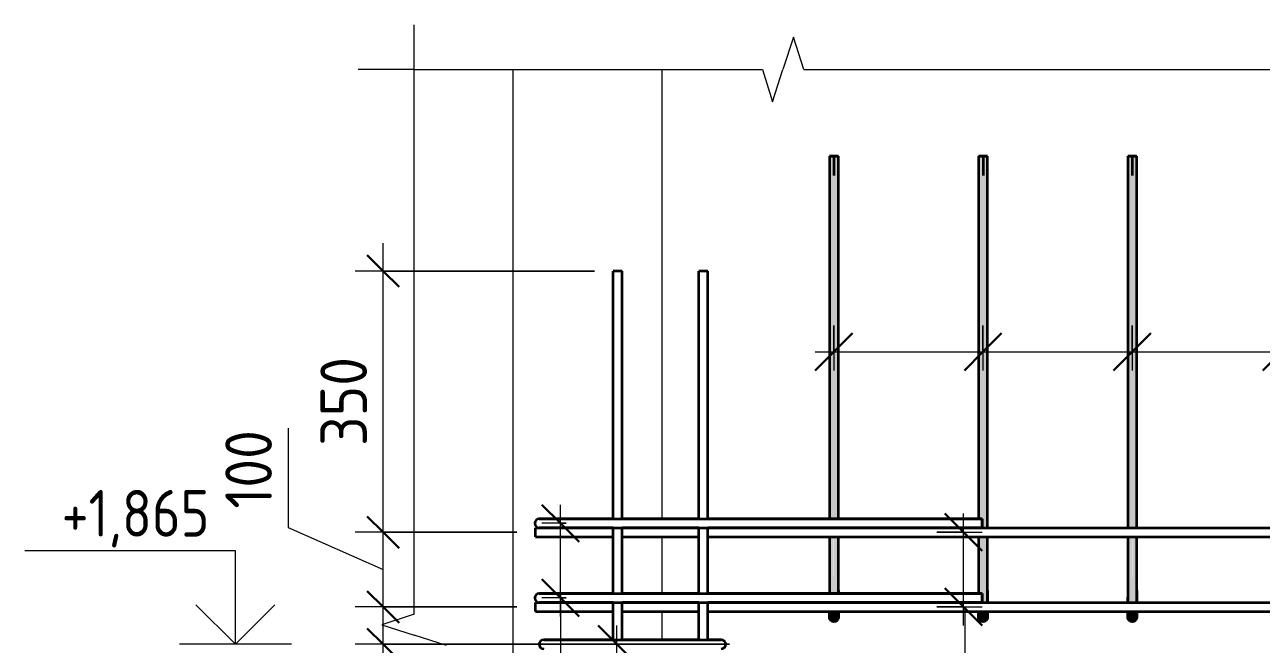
# Model space of a CAD drawing. Header units: millimetres. Extents: x -39853 to 12393, y -4903 to 80275.
# Drawn here: x 5685 to 7343, y 1865 to 2695 of the extents above; entities that cross this region are included whole.
import ezdxf

# ---------------------------------------------------------------- set-up
doc = ezdxf.new("R2010")
doc.units = ezdxf.units.MM
for name, color, linetype, lineweight in [('AA_Dim', 7, 'Continuous', 9), ('AA_Dim-25', 7, 'Continuous', 9), ('AA_Oformlenie', 7, 'Continuous', 9), ('AA_Vinoska', 7, 'Continuous', 9), ('AA_Visotnaya otmetka', 7, 'Continuous', 9), ('AF_Stena_Опалубка', 253, 'Continuous', 20), ('KR_Armatura_Tonkie', 7, 'Continuous', 20)]:
    doc.layers.add(name, color=color, linetype=linetype, lineweight=lineweight)
doc.styles.add('ISOCPEUR_6', font='isocpeur.ttf', dxfattribs={"width": 0.9, "height": 62.5})
doc.styles.add('ISOCPEUR_7', font='isocpeur.ttf', dxfattribs={"width": 0.8, "height": 62.5})
doc.styles.add('ISOCPEUR_8', font='isocpeur.ttf', dxfattribs={"width": 0.85, "height": 62.5})
doc.dimstyles.new('00_Точн_3_знака__прозр__2', dxfattribs={"dimscale": 304.8, "dimtxt": 62.248823, "dimasz": 0.139436, "dimexe": 0.123031, "dimexo": 0.082021, "dimgap": 0.008202, "dimtad": 1, "dimdec": 3, "dimrnd": 0.001, "dimdsep": 46, "dimtxsty": 'ISOCPEUR_6', "dimblk1": 'OBLIQUE', "dimblk2": 'OBLIQUE', "dimsah": 1, "dimcen": 0.09, "dimdle": 0.123031, "dimazin": 0, "dimtfac": 1, "dimtdec": 4, "dimtix": 1, "dimtmove": 1, "dimatfit": 3, "dimfxl": 1, "dimtvp": 1, "dimtolj": 1, "dimtzin": 0, "dimlwd": 18, "dimlwe": 18, "dimarcsym": 2})
doc.dimstyles.new('00_Точн_3_знака__прозр__3', dxfattribs={"dimscale": 304.8, "dimtxt": 62.248823, "dimasz": 0.139436, "dimexe": 0.123031, "dimexo": 0.082021, "dimgap": 0.008202, "dimtad": 1, "dimdec": 3, "dimrnd": 0.001, "dimdsep": 46, "dimtxsty": 'ISOCPEUR_6', "dimblk1": 'OBLIQUE', "dimblk2": 'OBLIQUE', "dimsah": 1, "dimcen": 0.09, "dimdle": 0.123031, "dimazin": 0, "dimtfac": 1, "dimtdec": 4, "dimtix": 1, "dimtmove": 0, "dimatfit": 3, "dimfxl": 1, "dimtvp": 1, "dimtolj": 1, "dimtzin": 0, "dimlwd": 18, "dimlwe": 18, "dimarcsym": 2})
doc.dimstyles.new('10_Раскладка_арматуры_с_засечками', dxfattribs={"dimscale": 304.8, "dimtxt": 0.18, "dimasz": 0.164042, "dimexe": 0.082021, "dimexo": 0, "dimgap": 0, "dimtad": 1, "dimdec": 3, "dimrnd": 0.001, "dimdsep": 46, "dimtxsty": 'ISOCPEUR_7', "dimblk1": 'OBLIQUE', "dimblk2": 'OBLIQUE', "dimsah": 1, "dimcen": 0.09, "dimdle": 0.082021, "dimazin": 0, "dimtfac": 1, "dimtdec": 4, "dimtix": 1, "dimtmove": 0, "dimatfit": 3, "dimfxl": 1, "dimtvp": 1, "dimtolj": 1, "dimtzin": 0, "dimlwd": 18, "dimlwe": 18, "dimarcsym": 2})

# ---------------------------------------------------------------- blocks, each defined once
blk = doc.blocks.new('350_Стержень П торец СК-СГ _НесАрм_РабПлоск_ - 350_Стержень П торец СК-СГ _НесАрм_РабПлоск_-V20-Схема обрамления отверстия в стене 1230х1530')
at = {"layer": 'KR_Armatura_Tonkie', "lineweight": 35}
h = blk.add_hatch(color=256, dxfattribs=at)
h.paths.add_polyline_path([(78278.4, 1937), (78280, 1937), (78279.8, 2009), (78274, 2009), (78274.2, 1937), (78277, 1937)])
h.paths.add_polyline_path([(78274.8, 2033), (78280, 2033), (78280, 2518.9), (78274, 2518.9), (78274.2, 2033), (78274.7, 2033)])
h = blk.add_hatch(color=256, dxfattribs=at)
h.paths.add_polyline_path([(78280, 1937), (78286, 1937), (78285.7, 2009), (78280, 2009), (78280, 1948.6)])
h.paths.add_polyline_path([(78284.2, 2033), (78286, 2033), (78285.8, 2518.9), (78280, 2518.9), (78280, 2033), (78284, 2033)])
h = blk.add_hatch(color=256, dxfattribs=at)
h.paths.add_polyline_path([(78274, 1901), (78274.4, 1903.2), (78275.3, 1904.7), (78275.8, 1905.3), (78277, 1906.2), (78279.3, 1906.9), (78280, 1907), (78280, 1909), (78274, 1909), (78274, 1901)])
h.paths.add_polyline_path([(78277, 1933), (78280, 1933), (78280, 1937), (78274, 1937), (78274.1, 1933), (78276.2, 1933)])
h = blk.add_hatch(color=256, dxfattribs=at)
h.paths.add_polyline_path([(78285.8, 1902.6), (78285.8, 1903.7), (78285.9, 1909), (78280, 1909), (78280, 1907), (78281.5, 1906.8), (78283.5, 1905.8), (78284.2, 1905.2), (78285.5, 1903.1), (78285.7, 1902.8)])
h.paths.add_polyline_path([(78283.5, 1933), (78285.9, 1933), (78285.8, 1937), (78280, 1937), (78280, 1933), (78283, 1933)])
for points in [[(78280, 1895), (78281.5, 1895.2), (78283, 1895.8), (78284.2, 1896.8), (78285.5, 1898.9), (78285.8, 1899.4), (78286, 1901), (78285.8, 1902.6), (78285.2, 1904), (78283.5, 1905.8), (78283, 1906.2), (78281.5, 1906.8), (78280, 1907), (78278.4, 1906.8), (78277, 1906.2), (78275.7, 1905.2), (78274.8, 1904), (78274.2, 1902.6), (78274, 1901), (78274.4, 1898.9), (78274.8, 1898), (78275.7, 1896.8), (78277, 1895.8), (78278.4, 1895.2)], [(78285.9, 1906.4), (78285.9, 1906.9), (78285.9, 1906.8)], [(78274, 1902.4), (78274, 1902.6), (78274.1, 1903.5)]]:
    blk.add_hatch(color=256, dxfattribs=at).paths.add_polyline_path(points)
at = {"layer": 'AA_Oformlenie'}
for start, end in [(90, 270), (270, 90)]:
    blk.add_arc((78280, 1901), 6, start, end, dxfattribs=at)
at = {"layer": 'KR_Armatura_Tonkie', "lineweight": 35}
for p, q in [((78274, 2518.9), (78274, 2033)), ((78274, 2518.9), (78280, 2518.9)), ((78280, 2518.9), (78274.2, 2518.9)), ((78274.2, 2518.9), (78280, 2518.9)), ((78280, 2518.9), (78274.2, 2518.9)), ((78280, 2518.9), (78285.8, 2518.9)), ((78285.8, 2518.9), (78280, 2518.9)), ((78280, 2518.9), (78286, 2518.9)), ((78285.8, 2518.9), (78280, 2518.9)), ((78280, 2518.9), (78280, 2492.9)), ((78280, 2518.9), (78280, 2492.9)), ((78286, 2033), (78286, 2518.9)), ((78274, 2009), (78274, 1937)), ((78286, 1937), (78286, 2009)), ((78274, 1937), (78274, 1933)), ((78286, 1937), (78286, 1933)), ((78286, 1933), (78286, 1937))]:
    blk.add_line(p, q, dxfattribs=at)
at = {"layer": 'KR_Armatura_Tonkie', "lineweight": 35, "flags": 128}
for points in [[(78274, 1901), (78274, 1903), (78274, 1908.6), (78274, 1909)], [(78274, 1909), (78274, 1906.8), (78274, 1902.1), (78274, 1901)], [(78286, 1909), (78286, 1906.8), (78286, 1902.1), (78286, 1901)], [(78286, 1901), (78286, 1903), (78286, 1908.6), (78286, 1909)]]:
    blk.add_lwpolyline(points, dxfattribs=at)
at = {"layer": 'KR_Armatura_Tonkie', "lineweight": 35}
blk.add_circle((78280, 1901), 6, dxfattribs=at)
blk = doc.blocks.new('350_Стержень П торец СК-СГ _НесАрм_РабПлоск_ - 350_Стержень П торец СК-СГ _НесАрм_РабПлоск_-V24-Схема обрамления отверстия в стене 1230х1530')
at = {"layer": 'KR_Armatura_Tonkie', "lineweight": 35}
h = blk.add_hatch(color=256, dxfattribs=at)
h.paths.add_polyline_path([(77680, 1937), (77679.8, 2009), (77674, 2009), (77674.2, 1937), (77678.4, 1937)])
h.paths.add_polyline_path([(77679, 2021), (77680, 2021), (77680, 2518.9), (77674, 2518.9), (77674.2, 2033), (77679, 2033)])
h = blk.add_hatch(color=256, dxfattribs=at)
h.paths.add_polyline_path([(77680, 1937), (77686, 1937), (77685.7, 2009), (77680, 2009), (77680, 1948.6)])
h.paths.add_polyline_path([(77685, 2021), (77686, 2021), (77685.8, 2518.9), (77680, 2518.9), (77680, 2021), (77684.2, 2021)])
h = blk.add_hatch(color=256, dxfattribs=at)
h.paths.add_polyline_path([(77674, 1901), (77674.4, 1903.2), (77675.3, 1904.7), (77675.8, 1905.3), (77677, 1906.2), (77679.3, 1906.9), (77680, 1907), (77680, 1909), (77674, 1909), (77674, 1901)])
h.paths.add_polyline_path([(77680, 1921), (77680, 1937), (77674, 1937), (77674.1, 1933), (77679, 1933), (77679, 1921)])
h = blk.add_hatch(color=256, dxfattribs=at)
h.paths.add_polyline_path([(77685.8, 1902.6), (77685.8, 1903.7), (77685.6, 1909), (77680, 1909), (77680, 1907), (77681.5, 1906.8), (77683, 1906.2), (77684.2, 1905.2), (77685.5, 1903.1), (77685.7, 1902.8)])
h.paths.add_polyline_path([(77682.8, 1921), (77685.7, 1921), (77685.7, 1924.6), (77685.8, 1937), (77680, 1937), (77680, 1921)])
for points in [[(77680, 1895), (77681.5, 1895.2), (77683, 1895.8), (77684.2, 1896.8), (77685.5, 1898.9), (77685.8, 1899.4), (77686, 1901), (77685.6, 1902.9), (77685.2, 1904), (77684.2, 1905.2), (77683, 1906.2), (77681.5, 1906.8), (77680, 1907), (77678.4, 1906.8), (77677, 1906.2), (77675.5, 1904.9), (77674.8, 1904), (77674.2, 1902.6), (77674, 1901), (77674.4, 1898.9), (77674.8, 1898), (77675.7, 1896.8), (77677, 1895.8), (77678.4, 1895.2)], [(77674, 1902.4), (77674, 1902.6), (77674.1, 1903.5)]]:
    blk.add_hatch(color=256, dxfattribs=at).paths.add_polyline_path(points)
h = blk.add_hatch(color=256, dxfattribs=at)
h.paths.add_polyline_path([(77685.9, 1906.4), (77685.9, 1906.9), (77685.9, 1906.8)])
h.paths.add_polyline_path([(77685.7, 1921), (77685.8, 1921.1), (77685.6, 1921.4)])
at = {"layer": 'AA_Oformlenie'}
for start, end in [(90, 270), (270, 90)]:
    blk.add_arc((77680, 1901), 6, start, end, dxfattribs=at)
at = {"layer": 'KR_Armatura_Tonkie', "lineweight": 35}
for p, q in [((77674, 2518.9), (77674, 2033)), ((77674, 2518.9), (77680, 2518.9)), ((77680, 2518.9), (77674.2, 2518.9)), ((77674.2, 2518.9), (77680, 2518.9)), ((77680, 2518.9), (77674.2, 2518.9)), ((77680, 2518.9), (77685.8, 2518.9)), ((77685.8, 2518.9), (77680, 2518.9)), ((77680, 2518.9), (77686, 2518.9)), ((77685.8, 2518.9), (77680, 2518.9)), ((77680, 2518.9), (77680, 2492.9)), ((77680, 2518.9), (77680, 2492.9)), ((77686, 2021), (77686, 2518.9)), ((77674, 2009), (77674, 1937)), ((77686, 1937), (77686, 2009)), ((77674, 1937), (77674, 1933))]:
    blk.add_line(p, q, dxfattribs=at)
at = {"layer": 'KR_Armatura_Tonkie', "lineweight": 35, "flags": 128}
for points in [[(77686, 1937), (77686, 1925.3), (77686, 1921)], [(77686, 1921), (77686, 1928.3), (77686, 1937)], [(77674, 1901), (77674, 1903), (77674, 1908.6), (77674, 1909)], [(77674, 1909), (77674, 1906.8), (77674, 1902.1), (77674, 1901)], [(77686, 1909), (77686, 1906.8), (77686, 1902.1), (77686, 1901)], [(77686, 1901), (77686, 1903), (77686, 1908.6), (77686, 1909)]]:
    blk.add_lwpolyline(points, dxfattribs=at)
at = {"layer": 'KR_Armatura_Tonkie', "lineweight": 35}
blk.add_circle((77680, 1901), 6, dxfattribs=at)
blk = doc.blocks.new('350_Стержень П торец СК-СГ _НесАрм_РабПлоск_ - 350_Стержень П торец СК-СГ _НесАрм_РабПлоск_-V25-Схема обрамления отверстия в стене 1230х1530')
at = {"layer": 'KR_Armatura_Tonkie', "lineweight": 35}
h = blk.add_hatch(color=256, dxfattribs=at)
h.paths.add_polyline_path([(77878.4, 1937), (77880, 1937), (77879.8, 2009), (77874, 2009), (77874.2, 1937), (77878.2, 1937)])
h.paths.add_polyline_path([(77874.8, 2021), (77880, 2021), (77880, 2518.9), (77874, 2518.9), (77874.2, 2021), (77874.7, 2021)])
h = blk.add_hatch(color=256, dxfattribs=at)
h.paths.add_polyline_path([(77880, 1937), (77886, 1937), (77885.7, 2009), (77880, 2009), (77880, 1948.6)])
h.paths.add_polyline_path([(77885.2, 2021), (77886, 2021), (77885.8, 2518.9), (77880, 2518.9), (77880, 2021), (77885, 2021)])
h = blk.add_hatch(color=256, dxfattribs=at)
h.paths.add_polyline_path([(77874, 1901), (77874.4, 1903.2), (77875.3, 1904.7), (77875.8, 1905.3), (77877, 1906.2), (77879.3, 1906.9), (77880, 1907), (77880, 1909), (77874, 1909), (77874, 1901)])
h.paths.add_polyline_path([(77874.6, 1921), (77880, 1921), (77880, 1937), (77874, 1937), (77874.2, 1923.7), (77874.2, 1921)])
h = blk.add_hatch(color=256, dxfattribs=at)
h.paths.add_polyline_path([(77874, 1902.4), (77874, 1902.6), (77874.1, 1903.5)])
h.paths.add_polyline_path([(77874.2, 1921), (77874.2, 1924.6), (77874, 1923.6), (77874, 1921)])
h = blk.add_hatch(color=256, dxfattribs=at)
h.paths.add_polyline_path([(77885.8, 1902.6), (77885.8, 1903.7), (77885.9, 1909), (77880, 1909), (77880, 1907), (77881.5, 1906.8), (77883, 1906.2), (77884.2, 1905.2), (77885.5, 1903.1), (77885.7, 1902.8)])
h.paths.add_polyline_path([(77880, 1921), (77885.7, 1921), (77885.7, 1924.6), (77885.8, 1937), (77880, 1937), (77880, 1923.7)])
blk.add_hatch(color=256, dxfattribs=at).paths.add_polyline_path([(77880, 1895), (77881.5, 1895.2), (77883, 1895.8), (77884.2, 1896.8), (77885.5, 1898.9), (77885.8, 1899.4), (77886, 1901), (77885.8, 1902.6), (77885.2, 1904), (77884.2, 1905.2), (77883, 1906.2), (77881.5, 1906.8), (77880, 1907), (77878.2, 1906.7), (77877, 1906.2), (77875.7, 1905.2), (77874.8, 1904), (77874.2, 1902.6), (77874, 1901), (77874.4, 1898.9), (77874.8, 1898), (77875.7, 1896.8), (77877, 1895.8), (77878.4, 1895.2)])
h = blk.add_hatch(color=256, dxfattribs=at)
h.paths.add_polyline_path([(77885.9, 1906.4), (77885.9, 1906.9), (77885.9, 1906.8)])
h.paths.add_polyline_path([(77885.7, 1921), (77885.8, 1921.1), (77885.6, 1921.4)])
at = {"layer": 'AA_Oformlenie'}
for start, end in [(90, 270), (270, 90)]:
    blk.add_arc((77880, 1901), 6, start, end, dxfattribs=at)
at = {"layer": 'KR_Armatura_Tonkie', "lineweight": 35}
for p, q in [((77874, 2518.9), (77874, 2021)), ((77874, 2518.9), (77880, 2518.9)), ((77880, 2518.9), (77874.2, 2518.9)), ((77874.2, 2518.9), (77880, 2518.9)), ((77880, 2518.9), (77874.2, 2518.9)), ((77880, 2518.9), (77885.8, 2518.9)), ((77885.8, 2518.9), (77880, 2518.9)), ((77880, 2518.9), (77886, 2518.9)), ((77885.8, 2518.9), (77880, 2518.9)), ((77880, 2518.9), (77880, 2492.9)), ((77880, 2518.9), (77880, 2492.9)), ((77886, 2021), (77886, 2518.9)), ((77874, 2009), (77874, 1937)), ((77886, 1937), (77886, 2009)), ((77874, 1921), (77874, 1928.3))]:
    blk.add_line(p, q, dxfattribs=at)
at = {"layer": 'KR_Armatura_Tonkie', "lineweight": 35, "flags": 128}
for points in [[(77874, 1937), (77874, 1925.3), (77874, 1921)], [(77886, 1937), (77886, 1925.3), (77886, 1921)], [(77886, 1921), (77886, 1928.3), (77886, 1937)], [(77874, 1901), (77874, 1903), (77874, 1908.6), (77874, 1909)], [(77874, 1909), (77874, 1906.8), (77874, 1902.1), (77874, 1901)], [(77886, 1909), (77886, 1906.8), (77886, 1902.1), (77886, 1901)], [(77886, 1901), (77886, 1903), (77886, 1908.6), (77886, 1909)]]:
    blk.add_lwpolyline(points, dxfattribs=at)
at = {"layer": 'KR_Armatura_Tonkie', "lineweight": 35}
blk.add_circle((77880, 1901), 6, dxfattribs=at)
blk = doc.blocks.new('011_Прямоугольник обрыва _ЭлУзла_ - 011_Прямоугольник обрыва _ЭлУзла_-4184467-Схема обрамления отверстия в стене 1230х1530')
at = {"layer": 'AA_Oformlenie'}
for p, q in [((76917.3, 1905.2), (76917.3, 2635)), ((76917.3, 2635), (77384.2, 2635)), ((77439.8, 2635), (78373, 2635))]:
    blk.add_line(p, q, dxfattribs=at)
blk = doc.blocks.new('DIMBLOCK151-Схема обрамления отверстия в стене 1230х1530')
at = {"layer": 'AA_Dim-25', "lineweight": 30}
for p, q in [((6166, 1915), (6144.8, 1936.3)), ((6166, 1915), (6187.3, 1893.8)), ((6166, 1865), (6144.8, 1886.3)), ((6166, 1865), (6187.3, 1843.8))]:
    blk.add_line(p, q, dxfattribs=at)
at = {"layer": 'AA_Dim-25', "lineweight": 18}
for p, q in [((6345.3, 1915), (6128.5, 1915)), ((6166, 1827.5), (6166, 1915)), ((6166, 1915), (6345.3, 1915)), ((6166, 1866.8), (6166, 1890)), ((6630.3, 1865), (6128.5, 1865)), ((6166, 1762.8), (6166, 1866.8)), ((6166, 1865), (6630.3, 1865))]:
    blk.add_line(p, q, dxfattribs=at)
at = {"layer": 'AA_Dim-25', "color": 0, "lineweight": 18, "insert": (6081.9, 1762.8), "char_height": 62.5, "width": 94.81, "attachment_point": 1, "rotation": 90, "line_spacing_factor": 1.149209, "style": 'ISOCPEUR_6'}
blk.add_mtext('50', dxfattribs=at)
blk = doc.blocks.new('_Oblique')
at = {"color": 0, "linetype": 'ByBlock', "lineweight": -2}
blk.add_line((-0.5, -0.5), (0.5, 0.5), dxfattribs=at)
blk = doc.blocks.new('DIMBLOCK152-Схема обрамления отверстия в стене 1230х1530')
at = {"layer": 'AA_Dim-25', "lineweight": 18}
for p, q in [((6038.5, 2154.4), (6038.5, 2021.6)), ((6038.5, 2021.6), (6166, 1965)), ((6345.3, 2015), (6128.5, 2015)), ((6166, 1915), (6166, 2015)), ((6166, 2015), (6345.3, 2015)), ((6345.3, 1915), (6128.5, 1915)), ((6166, 1915), (6345.3, 1915))]:
    blk.add_line(p, q, dxfattribs=at)
at = {"layer": 'AA_Dim-25', "lineweight": 30}
for p, q in [((6166, 2015), (6144.8, 2036.2)), ((6166, 2015), (6187.3, 1993.7)), ((6166, 1915), (6144.8, 1936.3)), ((6166, 1915), (6187.3, 1893.8))]:
    blk.add_line(p, q, dxfattribs=at)
at = {"layer": 'AA_Dim-25', "color": 0, "lineweight": 18, "insert": (5954.4, 2046.6), "char_height": 62.5, "width": 129.286, "attachment_point": 1, "rotation": 90, "line_spacing_factor": 1.149209, "style": 'ISOCPEUR_6'}
blk.add_mtext('100', dxfattribs=at)
blk = doc.blocks.new('DIMBLOCK153-Схема обрамления отверстия в стене 1230х1530')
at = {"layer": 'AA_Dim-25', "lineweight": 18}
for p, q in [((6166, 2015), (6166, 2402.5)), ((6449.3, 2365), (6128.5, 2365)), ((6166, 2365), (6449.3, 2365)), ((6345.3, 2015), (6128.5, 2015)), ((6166, 2015), (6345.3, 2015))]:
    blk.add_line(p, q, dxfattribs=at)
at = {"layer": 'AA_Dim-25', "lineweight": 30}
for p, q in [((6166, 2365), (6144.8, 2386.3)), ((6166, 2365), (6187.3, 2343.8)), ((6166, 2015), (6144.8, 2036.2)), ((6166, 2015), (6187.3, 1993.7))]:
    blk.add_line(p, q, dxfattribs=at)
at = {"layer": 'AA_Dim-25', "color": 0, "lineweight": 18, "insert": (6081.9, 2130.7), "char_height": 62.5, "width": 142.215, "attachment_point": 1, "rotation": 90, "line_spacing_factor": 1.149209, "style": 'ISOCPEUR_6'}
blk.add_mtext('350', dxfattribs=at)
blk = doc.blocks.new('DIMBLOCK167-Схема обрамления отверстия в стене 1230х1530')
at = {"layer": 'AA_Dim-25', "lineweight": 30}
for p, q in [((6479.2, 1865), (6454.2, 1890)), ((6479.2, 1865), (6504.2, 1840)), ((6479.2, 1665), (6454.2, 1690)), ((6479.2, 1665), (6504.2, 1640))]:
    blk.add_line(p, q, dxfattribs=at)
at = {"layer": 'AA_Dim-25', "lineweight": 18}
for p, q in [((6479.2, 1665), (6479.2, 1890)), ((6443.8, 1865), (6504.2, 1865)), ((6479.2, 1865), (6443.8, 1865)), ((6443.8, 1665), (6504.2, 1665)), ((6479.2, 1665), (6443.8, 1665))]:
    blk.add_line(p, q, dxfattribs=at)
blk = doc.blocks.new('DIMBLOCK168-Схема обрамления отверстия в стене 1230х1530')
at = {"layer": 'AA_Dim-25', "lineweight": 30}
for p, q in [((6944, 2015), (6919, 2040)), ((6944, 2015), (6969, 1990)), ((6944, 1915), (6919, 1940)), ((6944, 1915), (6969, 1890))]:
    blk.add_line(p, q, dxfattribs=at)
at = {"layer": 'AA_Dim-25', "lineweight": 18}
for p, q in [((6944, 1890), (6944, 2040)), ((6908.6, 2015), (6969, 2015)), ((6944, 2015), (6908.6, 2015)), ((6908.6, 1915), (6969, 1915)), ((6944, 1915), (6908.6, 1915))]:
    blk.add_line(p, q, dxfattribs=at)
blk = doc.blocks.new('DIMBLOCK186-Схема обрамления отверстия в стене 1230х1530')
at = {"layer": 'AA_Dim-25', "lineweight": 18}
for p, q in [((6770.3, 2292.2), (6770.3, 2231.8)), ((6770.3, 2256.8), (6770.3, 2292.2)), ((6970.3, 2292.2), (6970.3, 2231.8)), ((6970.3, 2256.8), (6970.3, 2292.2)), ((6745.3, 2256.8), (6970.3, 2256.8))]:
    blk.add_line(p, q, dxfattribs=at)
at = {"layer": 'AA_Dim-25', "lineweight": 30}
for p, q in [((6770.3, 2256.8), (6795.3, 2281.8)), ((6970.3, 2256.8), (6995.3, 2281.8)), ((6770.3, 2256.8), (6745.3, 2231.8)), ((6970.3, 2256.8), (6945.3, 2231.8))]:
    blk.add_line(p, q, dxfattribs=at)
blk = doc.blocks.new('DIMBLOCK187-Схема обрамления отверстия в стене 1230х1530')
at = {"layer": 'AA_Dim-25', "lineweight": 18}
for p, q in [((6970.3, 2292.2), (6970.3, 2231.8)), ((6970.3, 2256.8), (6970.3, 2292.2)), ((7170.3, 2292.2), (7170.3, 2231.8)), ((7170.3, 2256.8), (7170.3, 2292.2)), ((6970.3, 2256.8), (7170.3, 2256.8))]:
    blk.add_line(p, q, dxfattribs=at)
at = {"layer": 'AA_Dim-25', "lineweight": 30}
for p, q in [((6970.3, 2256.8), (6995.3, 2281.8)), ((7170.3, 2256.8), (7195.3, 2281.8)), ((6970.3, 2256.8), (6945.3, 2231.8)), ((7170.3, 2256.8), (7145.3, 2231.8))]:
    blk.add_line(p, q, dxfattribs=at)
blk = doc.blocks.new('DIMBLOCK188-Схема обрамления отверстия в стене 1230х1530')
at = {"layer": 'AA_Dim-25', "lineweight": 18}
for p, q in [((7170.3, 2292.2), (7170.3, 2231.8)), ((7170.3, 2256.8), (7170.3, 2292.2)), ((7370.3, 2292.2), (7370.3, 2231.8)), ((7370.3, 2256.8), (7370.3, 2292.2)), ((7170.3, 2256.8), (7370.3, 2256.8))]:
    blk.add_line(p, q, dxfattribs=at)
at = {"layer": 'AA_Dim-25', "lineweight": 30}
for p, q in [((7170.3, 2256.8), (7195.3, 2281.8)), ((7370.3, 2256.8), (7395.3, 2281.8)), ((7170.3, 2256.8), (7145.3, 2231.8)), ((7370.3, 2256.8), (7345.3, 2231.8))]:
    blk.add_line(p, q, dxfattribs=at)
blk = doc.blocks.new('DIMBLOCK192-Схема обрамления отверстия в стене 1230х1530')
at = {"layer": 'AA_Dim-25', "lineweight": 30}
for p, q in [((6403.8, 2027), (6378.8, 2052)), ((6403.8, 2027), (6428.8, 2002)), ((6403.8, 1927), (6378.8, 1952)), ((6403.8, 1927), (6428.8, 1902))]:
    blk.add_line(p, q, dxfattribs=at)
at = {"layer": 'AA_Dim-25', "lineweight": 18}
for p, q in [((6403.8, 1902), (6403.8, 2052)), ((6411.3, 2027), (6378.8, 2027)), ((6403.8, 2027), (6411.3, 2027)), ((6411.3, 1927), (6378.8, 1927)), ((6403.8, 1927), (6411.3, 1927))]:
    blk.add_line(p, q, dxfattribs=at)
blk = doc.blocks.new('Высотные отметки - Стрелка вверх-400292-Схема обрамления отверстия в стене 1230х1530')
at = {"layer": 'AA_Vinoska'}
for p, q in [((76674.3, 460), (76391.8, 460)), ((76674.3, 335), (76674.3, 460)), ((76674.3, 335), (76621.2, 388)), ((76674.3, 335), (76727.3, 388)), ((76749.3, 335), (76599.3, 335))]:
    blk.add_line(p, q, dxfattribs=at)

msp = doc.modelspace()

# ---------------------------------------------------------------- linework, layer by layer
at = {"layer": 'AA_Vinoska'}
for p, q in [((6207.6194, 2635), (6207.6194, 2694.9698)), ((6716.1227, 2678.3251), (6702.0455, 2635)), ((6730.1999, 2635), (6716.1227, 2678.3251)), ((6207.6194, 2635), (6132.6194, 2635)), ((6674.5455, 2635), (6688.2955, 2591.6987)), ((6688.2955, 2591.6987), (6702.0455, 2635)), ((6403.882, 1932.9056), (6403.882, 1541.2487)), ((6945.9128, 1913.2944), (6945.9128, 1587.7807)), ((6207.6194, 1905.203), (6164.2944, 1891.1258)), ((6164.2944, 1891.1258), (6207.6194, 1877.0486)), ((6250.9207, 1863.2986), (6207.6194, 1877.0486))]:
    msp.add_line(p, q, dxfattribs=at)
at = {"layer": 'AF_Stena_Опалубка'}
for p, q in [((6340.3238, -396.8054), (6340.3238, 2635)), ((6540.3238, 2033), (6540.3238, 2635)), ((6540.3238, 1933), (6540.3238, 2009)), ((6540.3238, 1871), (6540.3238, 1909))]:
    msp.add_line(p, q, dxfattribs=at)
at = {"layer": 'KR_Armatura_Tonkie', "lineweight": 35}
for p, q in [((6486.3238, 2365), (6474.3238, 2365)), ((6474.3238, 2033), (6474.3238, 2365)), ((6486.3238, 2365), (6474.3238, 2365)), ((6474.3238, 2033), (6474.3238, 2365)), ((6486.3238, 2033), (6486.3238, 2365)), ((6486.3238, 2033), (6486.3238, 2365)), ((6601.3238, 2365), (6589.3238, 2365)), ((6589.3238, 2033), (6589.3238, 2365)), ((6601.3238, 2365), (6589.3238, 2365)), ((6589.3238, 2033), (6589.3238, 2365)), ((6601.3238, 2033), (6601.3238, 2365)), ((6601.3238, 2033), (6601.3238, 2365)), ((6411.3238, 2033), (6375.3238, 2033)), ((6375.3238, 2033), (6411.3238, 2033)), ((6474.3238, 2033), (6411.3238, 2033)), ((6411.3238, 2033), (6969.3238, 2033)), ((6589.3238, 2033), (6486.3238, 2033)), ((6969.3238, 2033), (6601.3238, 2033)), ((6969.3238, 2033), (6969.3238, 2021)), ((6969.3238, 2021), (6969.3238, 2033)), ((6370.3238, 2021), (6474.3238, 2021)), ((6370.3238, 2009), (6370.3238, 2021)), ((6370.3238, 2021), (6474.3238, 2021)), ((6370.3238, 2009), (6370.3238, 2021)), ((6370.3238, 2009), (6474.3238, 2009)), ((6370.3238, 2009), (6474.3238, 2009)), ((6411.3238, 2021), (6375.3238, 2021)), ((6375.3238, 2021), (6411.3238, 2021)), ((6474.3238, 2021), (6411.3238, 2021)), ((6411.3238, 2021), (6969.3238, 2021)), ((6474.3238, 1933), (6474.3238, 2021)), ((6474.3238, 1933), (6474.3238, 2009)), ((6486.3238, 2021), (6589.3238, 2021)), ((6486.3238, 2021), (6589.3238, 2021)), ((6486.3238, 1933), (6486.3238, 2021)), ((6589.3238, 2021), (6486.3238, 2021)), ((6486.3238, 2009), (6589.3238, 2009)), ((6486.3238, 2009), (6589.3238, 2009)), ((6486.3238, 1933), (6486.3238, 2009)), ((6589.3238, 1933), (6589.3238, 2021)), ((6589.3238, 1933), (6589.3238, 2009)), ((6601.3238, 2021), (7939.8238, 2021)), ((6601.3238, 2021), (7939.8238, 2021)), ((6601.3238, 1933), (6601.3238, 2021)), ((6969.3238, 2021), (6601.3238, 2021)), ((6601.3238, 2009), (7939.8238, 2009)), ((6601.3238, 2009), (7939.8238, 2009)), ((6601.3238, 1933), (6601.3238, 2009)), ((6411.3238, 1933), (6375.3238, 1933)), ((6375.3238, 1933), (6411.3238, 1933)), ((6474.3238, 1933), (6411.3238, 1933)), ((6411.3238, 1933), (6969.3238, 1933)), ((6589.3238, 1933), (6486.3238, 1933)), ((6969.3238, 1933), (6601.3238, 1933)), ((6969.3238, 1933), (6969.3238, 1921)), ((6969.3238, 1921), (6969.3238, 1933)), ((6370.3238, 1921), (6474.3238, 1921)), ((6370.3238, 1909), (6370.3238, 1921)), ((6370.3238, 1921), (6474.3238, 1921)), ((6370.3238, 1909), (6370.3238, 1921)), ((6370.3238, 1909), (6474.3238, 1909)), ((6370.3238, 1909), (6474.3238, 1909)), ((6411.3238, 1921), (6375.3238, 1921)), ((6375.3238, 1921), (6411.3238, 1921)), ((6474.3238, 1921), (6411.3238, 1921)), ((6411.3238, 1921), (6969.3238, 1921)), ((6474.3238, 1871), (6474.3238, 1921)), ((6474.3238, 1871), (6474.3238, 1909)), ((6486.3238, 1921), (6589.3238, 1921)), ((6486.3238, 1921), (6589.3238, 1921)), ((6486.3238, 1871), (6486.3238, 1921)), ((6589.3238, 1921), (6486.3238, 1921)), ((6486.3238, 1909), (6589.3238, 1909)), ((6486.3238, 1909), (6589.3238, 1909)), ((6486.3238, 1871), (6486.3238, 1909)), ((6589.3238, 1871), (6589.3238, 1921)), ((6589.3238, 1871), (6589.3238, 1909)), ((6601.3238, 1921), (7939.8238, 1921)), ((6601.3238, 1921), (7939.8238, 1921)), ((6601.3238, 1871), (6601.3238, 1921)), ((6969.3238, 1921), (6601.3238, 1921)), ((6601.3238, 1909), (7939.8238, 1909)), ((6601.3238, 1909), (7939.8238, 1909)), ((6601.3238, 1871), (6601.3238, 1909)), ((6417.3238, 1871), (6381.3238, 1871)), ((6381.3238, 1871), (6417.3238, 1871)), ((6474.3238, 1871), (6417.3238, 1871)), ((6417.3238, 1871), (6583.3238, 1871)), ((6583.3238, 1871), (6486.3238, 1871)), ((6520.7025, 1871), (6557.868, 1871)), ((6557.868, 1871), (6619.3238, 1871)), ((6589.3238, 1871), (6571.6142, 1871)), ((6589.3642, 1871), (6583.3238, 1871)), ((6583.3238, 1871), (6619.3238, 1871)), ((6619.3238, 1871), (6601.3238, 1871)), ((6608.7797, 1871), (6601.3238, 1871)), ((6619.3238, 1871), (6608.7797, 1871))]:
    msp.add_line(p, q, dxfattribs=at)
for centre, start, end in [((6375.3238, 2027), 90, 270), ((6375.3238, 2027), 90, 270), ((6375.3238, 1927), 90, 270), ((6375.3238, 1927), 90, 270), ((6381.3238, 1865), 90, 270), ((6381.3238, 1865), 90, 270), ((6619.3238, 1865), 270, 90), ((6619.3238, 1865), 270, 90), ((6619.3238, 1865), 270, 90)]:
    msp.add_arc(centre, 6, start, end, dxfattribs=at)

# ---------------------------------------------------------------- block references
at = {"layer": 'AA_Oformlenie'}
msp.add_blockref('011_Прямоугольник обрыва _ЭлУзла_ - 011_Прямоугольник обрыва _ЭлУзла_-4184467-Схема обрамления отверстия в стене 1230х1530', (-70709.6324, 0), dxfattribs=at)
at = {"layer": 'AA_Visotnaya otmetka'}
msp.add_blockref('Высотные отметки - Стрелка вверх-400292-Схема обрамления отверстия в стене 1230х1530', (-70706.286, 1530), dxfattribs=at)
at = {"layer": 'KR_Armatura_Tonkie', "lineweight": 35}
for name, p in [('350_Стержень П торец СК-СГ _НесАрм_РабПлоск_ - 350_Стержень П торец СК-СГ _НесАрм_РабПлоск_-V20-Схема обрамления отверстия в стене 1230х1530', (-71509.6324, 0)), ('350_Стержень П торец СК-СГ _НесАрм_РабПлоск_ - 350_Стержень П торец СК-СГ _НесАрм_РабПлоск_-V24-Схема обрамления отверстия в стене 1230х1530', (-70709.6324, 0)), ('350_Стержень П торец СК-СГ _НесАрм_РабПлоск_ - 350_Стержень П торец СК-СГ _НесАрм_РабПлоск_-V25-Схема обрамления отверстия в стене 1230х1530', (-70709.6324, 0))]:
    msp.add_blockref(name, p, dxfattribs=at)

# ---------------------------------------------------------------- texts
at = {"layer": 'AA_Visotnaya otmetka', "insert": (5734.9274, 2071.6535), "char_height": 62.5, "width": 229.30959, "attachment_point": 1, "line_spacing_factor": 1.149209, "style": 'ISOCPEUR_8'}
msp.add_mtext('+1,865', dxfattribs=at)

# ---------------------------------------------------------------- dimensions: what is measured, and where the dimension line sits
at = {"layer": 'AA_Dim', "lineweight": 18}
for base, p1, p2, dimstyle, override, picture, middle in [((6166.0249, 2365), (6370.3238, 2015), (6474.3238, 2365), '00_Точн_3_знака__прозр__3', {"dimpost": '<>', "dimfxl": 365.124636}, 'DIMBLOCK153-Схема обрамления отверстия в стене 1230х1530', (6132.2749, 2190)), ((6403.8386, 2027), (6411.3238, 1927), (6411.3238, 2027), '10_Раскладка_арматуры_с_засечками', {"dimpost": '<>', "dimfxl": 100}, 'DIMBLOCK192-Схема обрамления отверстия в стене 1230х1530', (6372.5886, 1977)), ((6944.0045, 2015), (6908.6492, 1915), (6908.6492, 2015), '10_Раскладка_арматуры_с_засечками', {"dimpost": '<>', "dimfxl": 100}, 'DIMBLOCK168-Схема обрамления отверстия в стене 1230х1530', (6912.7545, 1965)), ((6479.1619, 1865), (6443.8066, 1665), (6443.8066, 1865), '10_Раскладка_арматуры_с_засечками', {"dimpost": '<>', "dimfxl": 200}, 'DIMBLOCK167-Схема обрамления отверстия в стене 1230х1530', (6447.9119, 1765))]:
    dim = msp.add_linear_dim(base=base, p1=p1, p2=p2, angle=90, dimstyle=dimstyle, override=override, dxfattribs=at)
    dim.commit()
    dim.dimension.update_dxf_attribs({"geometry": picture, "text_midpoint": middle})
for base, p1, p2, picture, middle in [((6970.3238, 2256.8096), (6770.3238, 2292.1649), (6970.3238, 2292.1649), 'DIMBLOCK186-Схема обрамления отверстия в стене 1230х1530', (6870.3238, 2288.0596)), ((7170.3238, 2256.8096), (6970.3238, 2292.1649), (7170.3238, 2292.1649), 'DIMBLOCK187-Схема обрамления отверстия в стене 1230х1530', (7070.3238, 2288.0596)), ((7370.3238, 2256.8096), (7170.3238, 2292.1649), (7370.3238, 2292.1649), 'DIMBLOCK188-Схема обрамления отверстия в стене 1230х1530', (7270.3238, 2288.0596))]:
    dim = msp.add_linear_dim(base=base, p1=p1, p2=p2, dimstyle='10_Раскладка_арматуры_с_засечками', override={"dimpost": '<>', "dimfxl": 200}, dxfattribs=at)
    dim.commit()
    dim.dimension.update_dxf_attribs({"geometry": picture, "text_midpoint": middle})
for base, p1, p2, override, picture, middle in [((6166.0249, 2015), (6370.3238, 1915), (6370.3238, 2015), {"dimpost": '<>', "dimfxl": 100}, 'DIMBLOCK152-Схема обрамления отверстия в стене 1230х1530', (5996.0381, 2111.2556)), ((6166.0249, 1915), (6655.3238, 1865), (6370.3238, 1915), {"dimpost": '<>', "dimfxl": 289.352726}, 'DIMBLOCK151-Схема обрамления отверстия в стене 1230х1530', (6123.5381, 1810.1754))]:
    dim = msp.add_linear_dim(base=base, p1=p1, p2=p2, angle=90, dimstyle='00_Точн_3_знака__прозр__2', override=override, dxfattribs=at)
    dim.commit()
    dim.dimension.update_dxf_attribs({"geometry": picture, "text_midpoint": middle, "dimtype": 160, "text_rotation": 90})

doc.saveas('drawing.dxf')
